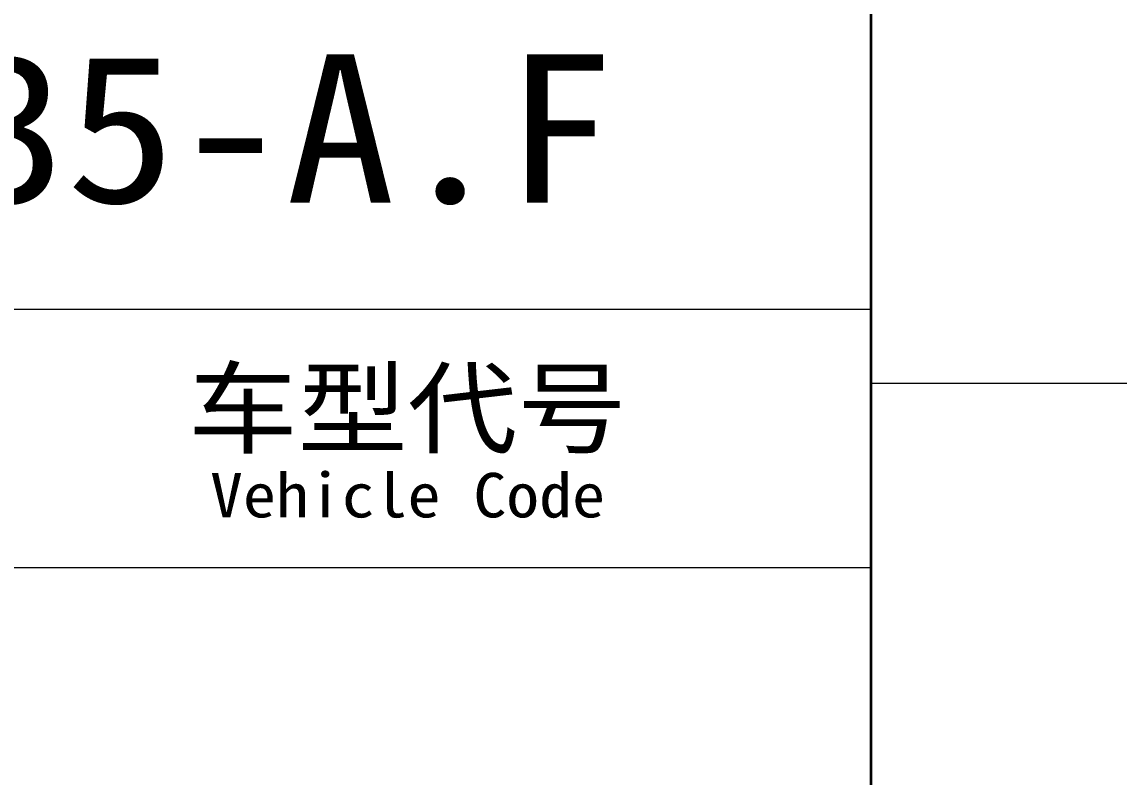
# Model space of a CAD drawing. Extents: x -225 to 67554, y -20826 to 613.
# Drawn here: x 132.1 to 161.69, y 20.38 to 40.75 of the extents above; entities that cross this region are included whole.
import ezdxf
from ezdxf.enums import TextEntityAlignment as Align

# ---------------------------------------------------------------- set-up
doc = ezdxf.new("R2010")
doc.units = 0
doc.layers.get('0').update_dxf_attribs({"lineweight": 13})
doc.layers.add('7', color=7, linetype='Continuous', lineweight=13)
doc.styles.get("Standard").update_dxf_attribs({"font": ''})
doc.styles.get('Standard').set_extended_font_data('SimSun')

msp = doc.modelspace()

# ---------------------------------------------------------------- linework, layer by layer
at = {"color": 7, "lineweight": 35}
msp.add_line((155, 43), (155, 5), dxfattribs=at)
at = {"color": 7, "lineweight": 13}
for p, q in [((25, 33), (155, 33)), ((155, 31), (205, 31)), ((25.0052, 26.03), (155.0052, 26.03))]:
    msp.add_line(p, q, dxfattribs=at)

# ---------------------------------------------------------------- texts
for s, height, p, p2 in [('车型代号', 2, (136.5809, 29.3243), (148.4191, 29.3243)), ('Vehicle Code', 1.2, (137.1728, 27.3821), (147.8272, 27.3821))]:
    msp.add_text(s, height=height, dxfattribs=at).set_placement(p, p2, align=Align.FIT)
at = {"layer": '7', "color": 5, "lineweight": 13}
msp.add_text('Q235-A.F', height=4, dxfattribs=at).set_placement((124.4118, 35.8728), (148.0882, 35.8728), align=Align.FIT)

doc.saveas('drawing.dxf')
